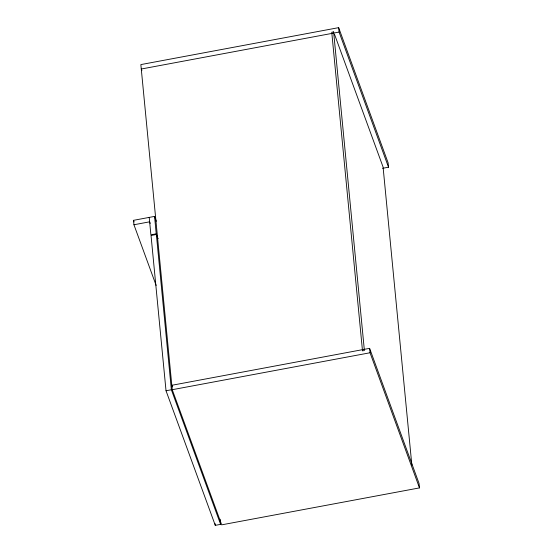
<?xml version="1.0" encoding="UTF-8"?>
<svg xmlns="http://www.w3.org/2000/svg" width="553" height="553" viewBox="0 0 553 553"><rect width="100%" height="100%" fill="white"/><g stroke="black" fill="none" stroke-linecap="round" stroke-linejoin="round"><path stroke-width="0.83" d="M382.586 168.312L388.524 167.2L388.102 162.782L338.65 27.65L140.856 64.59L172.239 389.706L221.691 524.838L419.485 487.898L419.056 483.474L369.604 348.342L171.81 385.289L172.405 386.906M388.524 167.2L339.079 32.074L141.285 69.014L141.872 70.632M156.153 285.438L133.944 224.753L133.515 220.329L154.55 216.403L156.326 221.255M133.944 224.753L149.642 221.822L150.229 223.44M158.006 238.682L156.229 233.829L150.893 234.825L149.213 217.398M157.854 238.543L156.368 234.486L151.031 235.488L166.024 390.757L215.276 525.35L220.612 524.355L220.115 519.205M166.024 390.757L171.361 389.761L220.612 524.355M172.239 389.706L370.033 352.766L419.485 487.898M334.517 34.327L383.077 167.027L411.847 465.032M133.515 220.329L134.109 221.947M338.65 27.65L339.079 32.074M369.604 348.342L370.033 352.766M215.11 523.636L215.276 525.35M156.368 234.486L171.361 389.761M154.55 216.403L156.229 233.829M333.625 31.901L331.745 32.247L362.498 350.865L364.386 350.512L333.625 31.901"/></g></svg>
